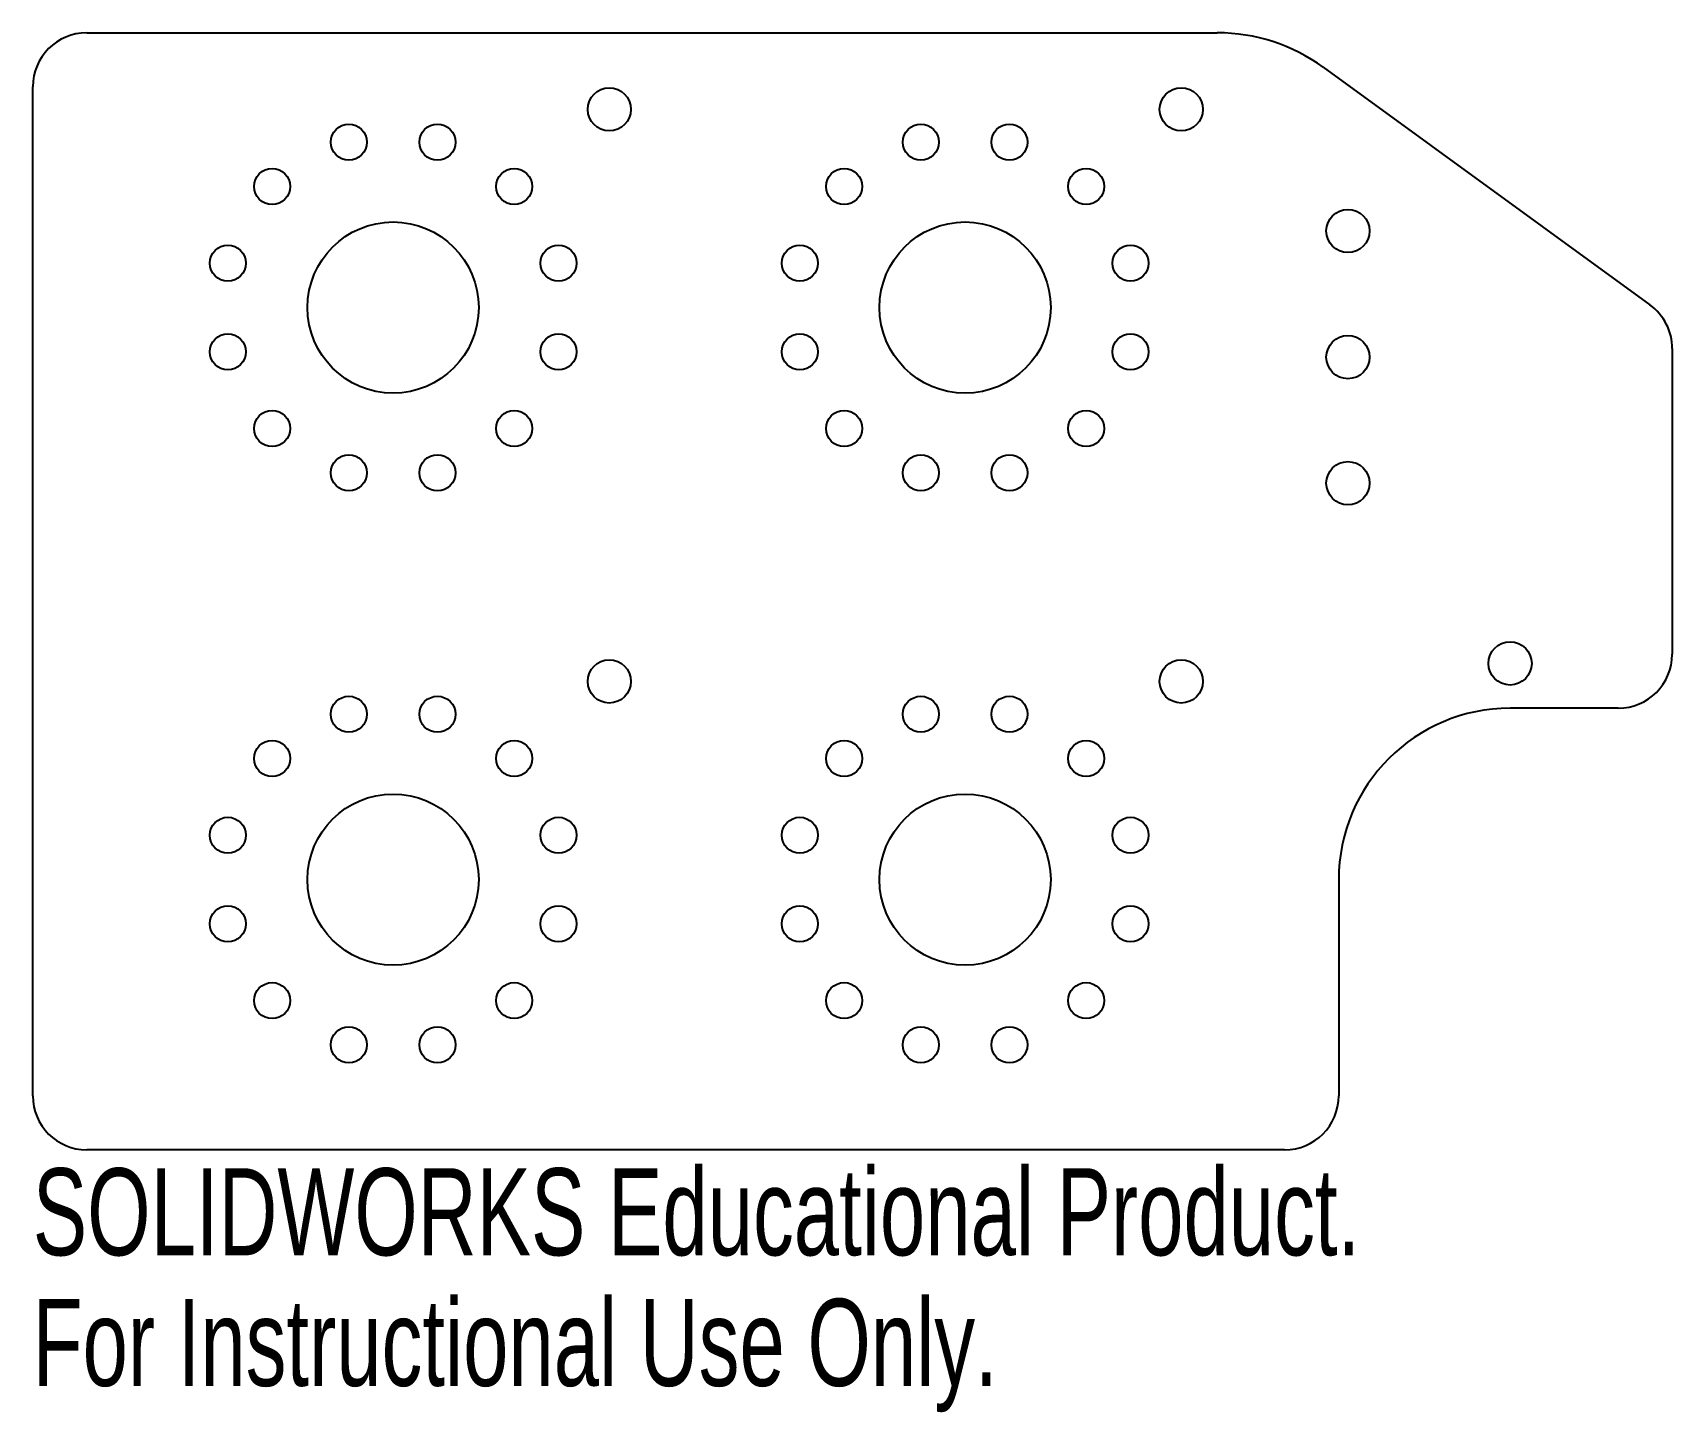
# Model space of a CAD drawing. Header units: millimetres. Extents: x -82 to 9, y -16.6 to 60.
import ezdxf

# ---------------------------------------------------------------- set-up
doc = ezdxf.new("R2010")
doc.units = ezdxf.units.MM
doc.styles.add('SLDTEXTSTYLE0', font='TXT', dxfattribs={"width": 0.7})

msp = doc.modelspace()

# ---------------------------------------------------------------- linework, layer by layer
at = {"color": 7, "linetype": 'Continuous', "lineweight": 25}
for p, q in [((-79, 60), (-16.252, 60)), ((-10.37, 58.087), (7.765, 44.899)), ((-82, 1), (-82, 57)), ((9, 42.472), (9, 25.512)), ((6, 22.512), (0, 22.512)), ((-9.512, 13), (-9.512, 1)), ((-12.512, -2), (-79, -2))]:
    msp.add_line(p, q, dxfattribs=at)
for centre, radius in [((-50, 55.75), 1.2), ((-18.25, 55.75), 1.2), ((-64.459, 53.926), 1), ((-59.541, 53.926), 1), ((-32.709, 53.926), 1), ((-27.791, 53.926), 1), ((-68.718, 51.468), 1), ((-55.282, 51.468), 1), ((-36.968, 51.468), 1), ((-23.532, 51.468), 1), ((-9, 49), 1.2), ((-62, 44.75), 4.75), ((-30.25, 44.75), 4.75), ((-71.176, 47.209), 1), ((-52.824, 47.209), 1), ((-39.426, 47.209), 1), ((-21.074, 47.209), 1), ((-71.176, 42.291), 1), ((-52.824, 42.291), 1), ((-39.426, 42.291), 1), ((-21.074, 42.291), 1), ((-9, 42), 1.2), ((-68.718, 38.032), 1), ((-55.282, 38.032), 1), ((-36.968, 38.032), 1), ((-23.532, 38.032), 1), ((-64.459, 35.574), 1), ((-59.541, 35.574), 1), ((-32.709, 35.574), 1), ((-27.791, 35.574), 1), ((-9, 35), 1.2), ((0, 25), 1.2), ((-50, 24), 1.2), ((-18.25, 24), 1.2), ((-64.459, 22.176), 1), ((-59.541, 22.176), 1), ((-32.709, 22.176), 1), ((-27.791, 22.176), 1), ((-68.718, 19.718), 1), ((-55.282, 19.718), 1), ((-36.968, 19.718), 1), ((-23.532, 19.718), 1), ((-62, 13), 4.75), ((-30.25, 13), 4.75), ((-71.176, 15.459), 1), ((-52.824, 15.459), 1), ((-39.426, 15.459), 1), ((-21.074, 15.459), 1), ((-71.176, 10.541), 1), ((-52.824, 10.541), 1), ((-39.426, 10.541), 1), ((-21.074, 10.541), 1), ((-68.718, 6.282), 1), ((-55.282, 6.282), 1), ((-36.968, 6.282), 1), ((-23.532, 6.282), 1), ((-64.459, 3.824), 1), ((-59.541, 3.824), 1), ((-32.709, 3.824), 1), ((-27.791, 3.824), 1)]:
    msp.add_circle(centre, radius, dxfattribs=at)
for centre, radius, start, end in [((-79, 57), 3, 90, 180), ((-16.252, 50), 10, 53.97263, 90), ((6, 42.472), 3, 0, 53.97263), ((6, 25.512), 3, 270, 0), ((0, 13), 9.512, 90, 180), ((-79, 1), 3, 180, 270), ((-12.512, 1), 3, 270, 0)]:
    msp.add_arc(centre, radius, start, end, dxfattribs=at)

# ---------------------------------------------------------------- texts
at = {"color": 7, "linetype": 'Continuous', "char_height": 4.83362, "attachment_point": 1, "style": 'SLDTEXTSTYLE0'}
for s, insert in [('SOLIDWORKS Educational Product.', (-82, -3.02)), ('For Instructional Use Only.', (-82, -10.27))]:
    msp.add_mtext(s, dxfattribs=dict(at, insert=insert))

doc.saveas('drawing.dxf')
